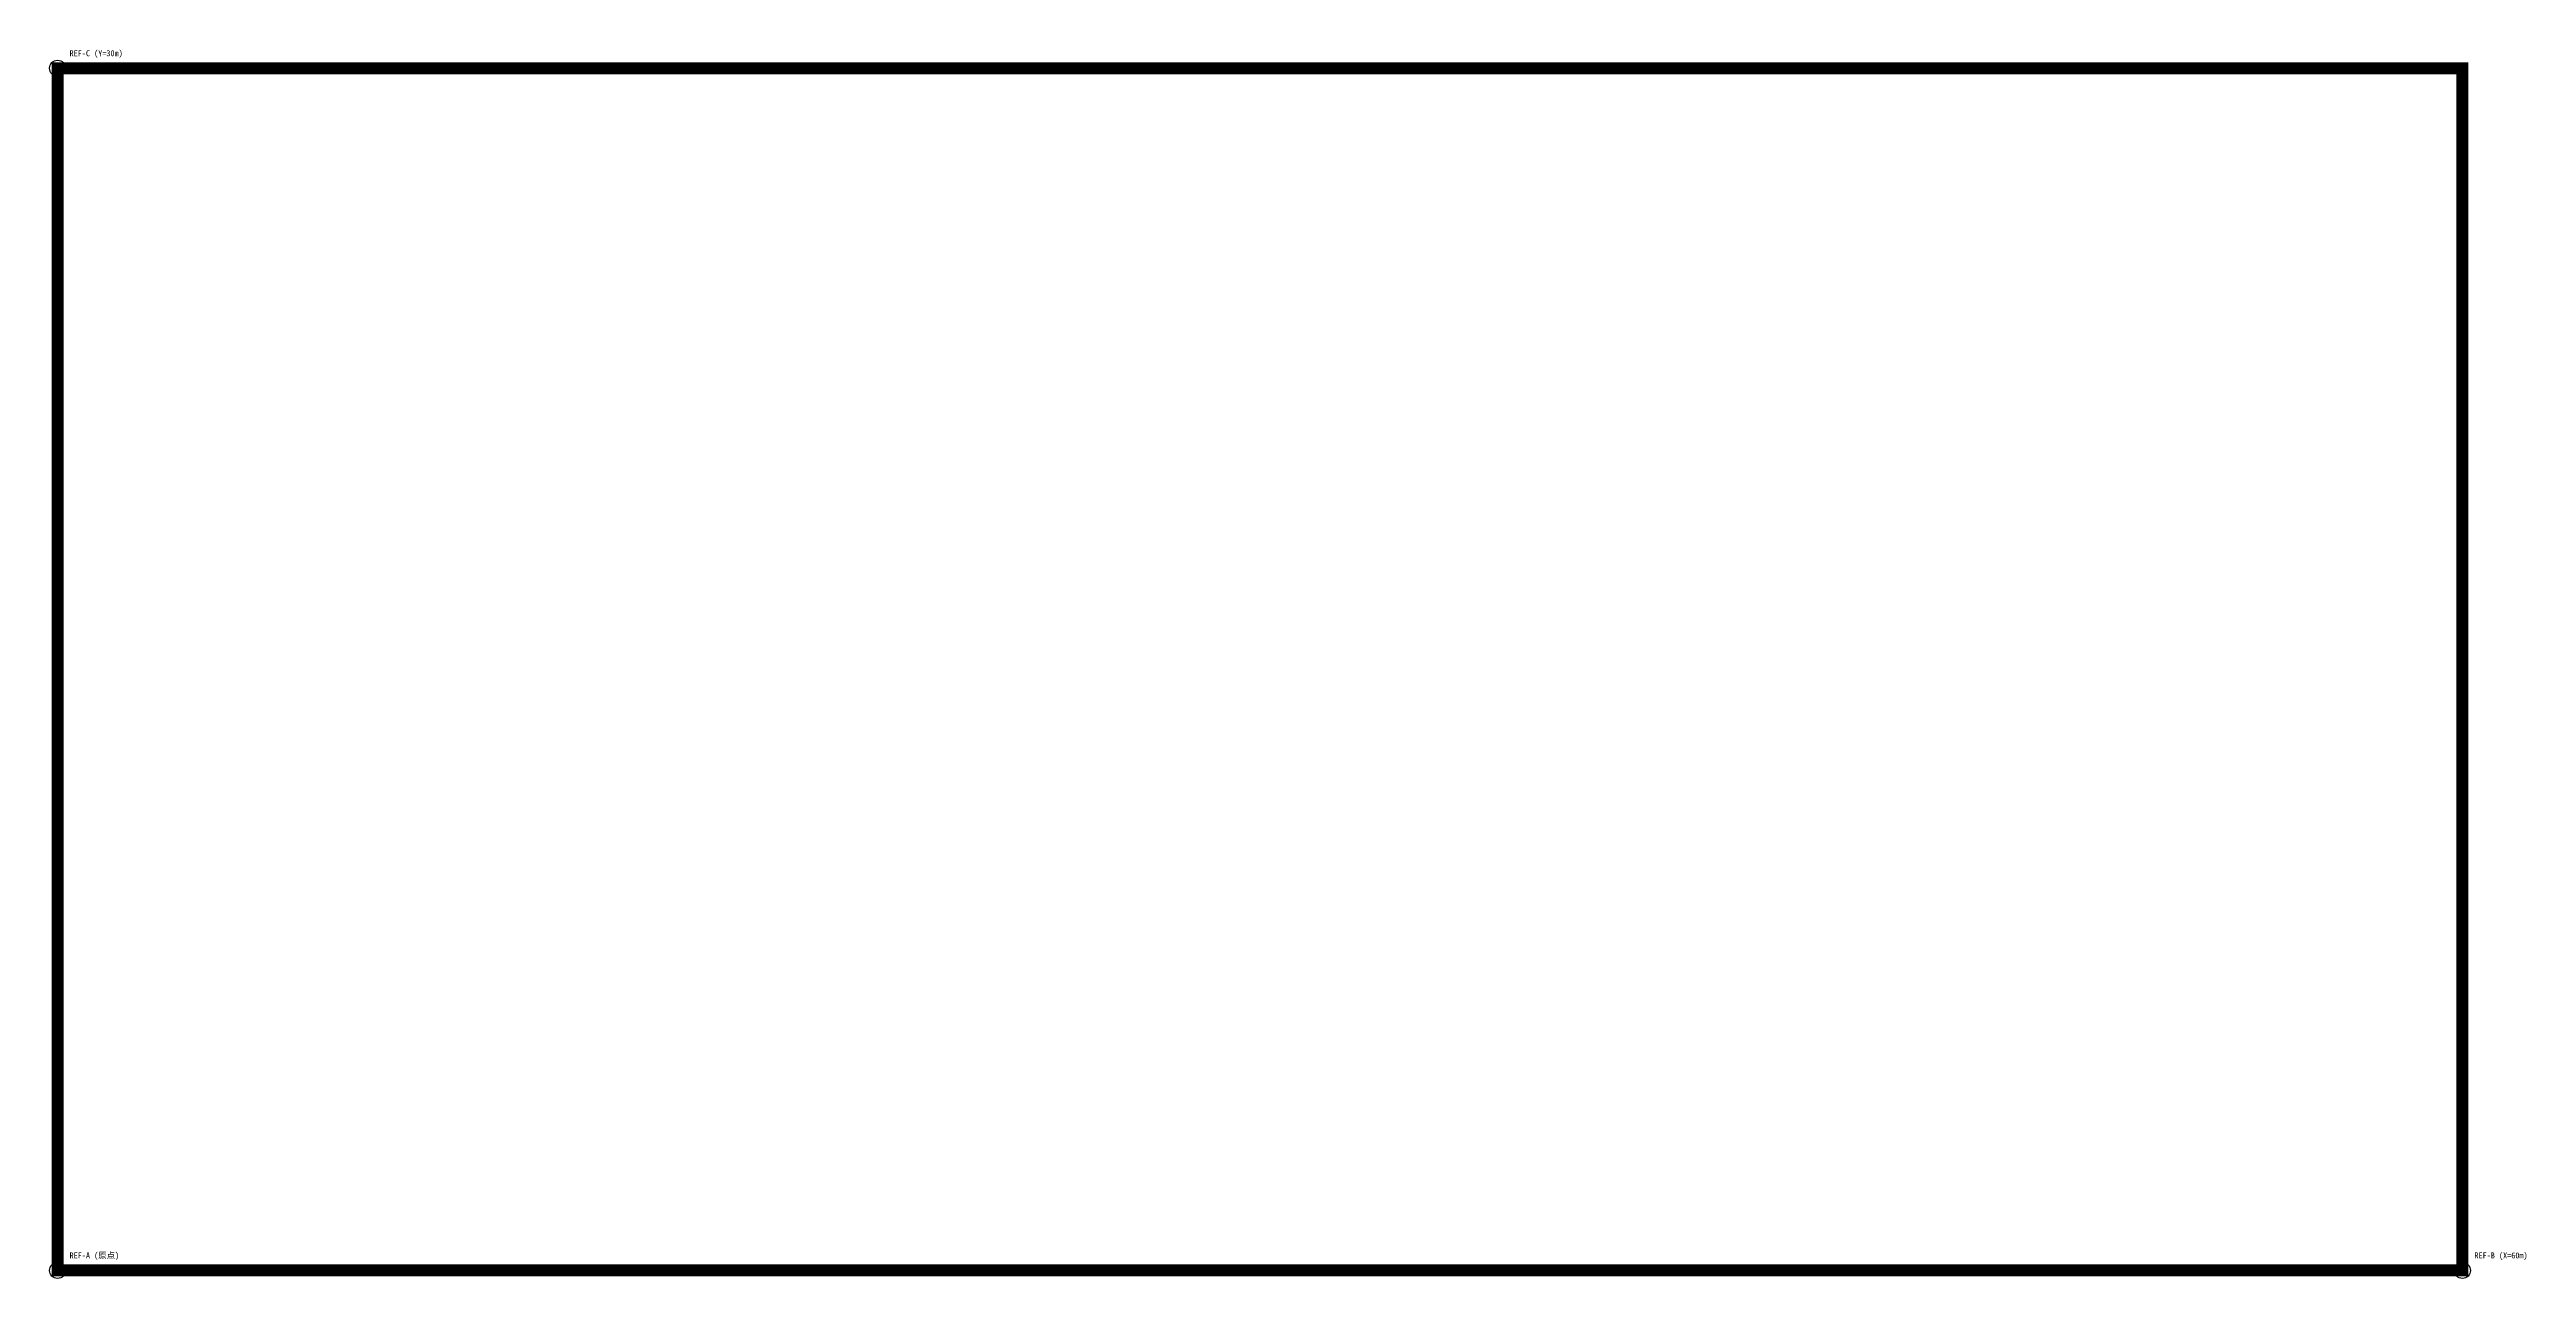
# Model space of a CAD drawing. Header units: metres. Extents: x 800 to 62598, y 1800 to 32467.
import ezdxf

# ---------------------------------------------------------------- set-up
doc = ezdxf.new("R2010")
doc.units = ezdxf.units.M
doc.layers.add('A-WALL', color=7, linetype='Continuous')
doc.layers.add('REF-POINTS', color=1, linetype='Continuous')

msp = doc.modelspace()

# ---------------------------------------------------------------- linework, layer by layer
at = {"layer": 'A-WALL', "const_width": 300}
msp.add_lwpolyline([(1000, 2000), (61000, 2000), (61000, 32000), (1000, 32000), (1000, 2000)], dxfattribs=at)
at = {"layer": 'REF-POINTS'}
for centre in [(1000, 32000), (1000, 2000), (61000, 2000)]:
    msp.add_circle(centre, 200, dxfattribs=at)

# ---------------------------------------------------------------- texts
for s, p in [('REF-C (Y=30m)', (1300, 32300)), ('REF-A (原点)', (1300, 2300)), ('REF-B (X=60m)', (61300, 2300))]:
    msp.add_text(s, height=150, dxfattribs=at).set_placement(p)

doc.saveas('drawing.dxf')
